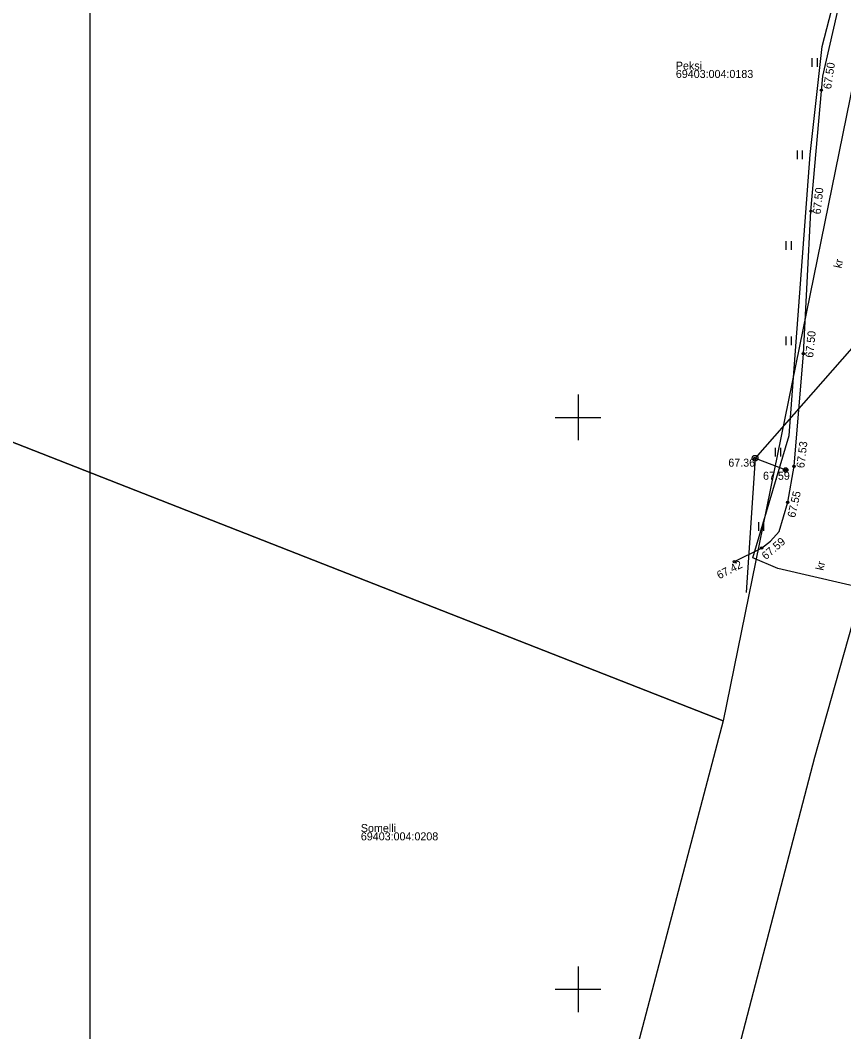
# Model space of a CAD drawing. Extents: x 640621 to 641233, y 6453565 to 6454578.
# Drawn here: x 640851.2 to 640923.2, y 6454096.3 to 6454184.7 of the extents above; entities that cross this region are included whole.
import ezdxf

# ---------------------------------------------------------------- set-up
doc = ezdxf.new("R2010")
doc.units = 0
for name, color, linetype in [('HALJASTUS', 7, 'Continuous'), ('KORGUS-EH2000', 7, 'Continuous'), ('MOOTPIIR', 7, 'Continuous'), ('MPOHULIIN', 7, 'Continuous'), ('PIIR', 7, 'Continuous'), ('POST', 7, 'Continuous'), ('TEE', 7, 'Continuous'), ('VORK', 7, 'Continuous'), ('VORMISTUS', 7, 'Continuous')]:
    doc.layers.add(name, color=color, linetype=linetype)

msp = doc.modelspace()

# ---------------------------------------------------------------- linework, layer by layer
at = {"layer": 'HALJASTUS'}
for p, q in [((640920.443, 6454181.403), (640920.443, 6454180.642)), ((640920.898, 6454181.403), (640920.898, 6454180.642)), ((640919.152, 6454173.326), (640919.152, 6454172.565)), ((640919.607, 6454173.326), (640919.607, 6454172.565)), ((640918.173, 6454165.405), (640918.173, 6454164.644)), ((640918.628, 6454165.405), (640918.628, 6454164.644)), ((640918.173, 6454157.084), (640918.173, 6454156.323)), ((640918.628, 6454157.084), (640918.628, 6454156.323)), ((640917.239, 6454147.338), (640917.239, 6454146.577)), ((640917.694, 6454147.338), (640917.694, 6454146.577)), ((640915.77, 6454140.841), (640915.77, 6454140.08)), ((640916.225, 6454140.841), (640916.225, 6454140.08))]:
    msp.add_line(p, q, dxfattribs=at)
at = {"layer": 'KORGUS-EH2000'}
for centre in [(640921.268, 6454178.613), (640920.369, 6454168.033), (640919.71, 6454155.567), (640915.481, 6454146.429), (640918.894, 6454145.733), (640918.158, 6454145.401), (640918.34, 6454142.581), (640916.047, 6454138.568), (640913.667, 6454137.394)]:
    msp.add_circle(centre, 0.1, dxfattribs=at)
at = {"layer": 'MOOTPIIR'}
msp.add_lwpolyline([(640915.282, 6454137.722), (640918.458, 6454148.415), (640920.3, 6454172.995), (640921.333, 6454182.428), (640924.397, 6454194.267), (640932.233, 6454213.999), (640940.426, 6454231.138), (640947.004, 6454279.17), (640954.597, 6454278.131), (640960.459, 6454268.196), (640967.907, 6454259.387), (641001.802, 6454231.777), (641009.845, 6454222.305), (641027.772, 6454194.606), (641035.101, 6454137.402), (641027.847, 6454109.59), (640971.486, 6454124.29), (640917.481, 6454136.801)], close=True, dxfattribs=at)
at = {"layer": 'MPOHULIIN'}
msp.add_lwpolyline([(640937.676, 6454171.676), (640915.481, 6454146.429), (640914.69, 6454134.687)], dxfattribs=at)
at = {"layer": 'PIIR'}
for points in [[(640912.7, 6454123.46), (640818.05, 6454160.57), (640868.24, 6454258.62), (640931.7, 6454216.77)], [(640899.31, 6454072.72), (640847.52, 6453973.11), (640838.07, 6453966.9), (640824.64, 6453967.44), (640748.13, 6453997.72), (640748.91, 6454010.98), (640764.1, 6454039.65), (640738.06, 6454056.85), (640763.97, 6454098.44), (640782.03, 6454088.52), (640818.05, 6454160.57), (640912.7, 6454123.46)], [(641054.81, 6454066.5), (640932.34, 6453978.59), (640886.76, 6453955.68), (640871.5, 6453970.96), (640867.9, 6453990.29), (640909.09, 6454075.85), (640920.69, 6454120.3), (640925.47, 6454137.1), (640951.86, 6454130.79), (641025.33, 6454109.43), (641104.12, 6454094.56)]]:
    msp.add_lwpolyline(points, close=True, dxfattribs=at)
at = {"layer": 'POST'}
msp.add_line((640915.481, 6454146.429), (640918.158, 6454145.401), dxfattribs=at)
for centre, radius in [((640915.481, 6454146.429), 0.25), ((640918.158, 6454145.401), 0.2)]:
    msp.add_circle(centre, radius, dxfattribs=at)
at = {"layer": 'TEE'}
msp.add_lwpolyline([(640913.667, 6454137.394), (640916.047, 6454138.568), (640916.84, 6454139.178), (640917.589, 6454140.037), (640918.34, 6454142.581), (640918.894, 6454145.733), (640919.71, 6454155.567), (640920.369, 6454168.033), (640921.411, 6454179.826), (640922.932, 6454186.448), (640924.298, 6454191.61), (640929.239, 6454204.279), (640934.93, 6454215.917), (640940.433, 6454228.519), (640943.834, 6454239.12), (640946.062, 6454248.04), (640946.871, 6454253.061), (640947.764, 6454259.267), (640948.074, 6454263.754), (640948.4, 6454270.647), (640948.415, 6454280.703)], dxfattribs=at)
at = {"layer": 'VORK'}
for p, q in [((640900, 6454152), (640900, 6454148)), ((640898, 6454150), (640902, 6454150)), ((640900, 6454102), (640900, 6454098)), ((640898, 6454100), (640902, 6454100))]:
    msp.add_line(p, q, dxfattribs=at)
at = {"layer": 'VORMISTUS'}
msp.add_lwpolyline([(641141.84, 6454319.333), (641141.84, 6454028.333), (640857.34, 6454028.333), (640857.34, 6454319.333)], close=True, dxfattribs=at)

# ---------------------------------------------------------------- texts
at = {"layer": 'KORGUS-EH2000'}
for s, rotation, p in [('67.50', 81.31365, (640922.12, 6454178.663)), ('67.50', 83.93155, (640921.211, 6454167.734)), ('67.50', 84.21099, (640920.551, 6454155.197)), ('67.53', 82.98814, (640919.774, 6454145.536)), ('67.55', 77.10125, (640918.972, 6454141.189)), ('67.59', 40.76864, (640916.423, 6454137.507)), ('67.42', 26.97044, (640912.352, 6454135.837))]:
    msp.add_text(s, height=0.7, rotation=rotation, dxfattribs=at).set_placement(p)
for s, p in [('67.36', (640913.14, 6454145.693)), ('67.59', (640916.173, 6454144.546))]:
    msp.add_text(s, height=0.7, dxfattribs=at).set_placement(p)
at = {"layer": 'PIIR'}
for s, p in [('Peksi', (640908.551, 6454180.403)), ('69403:004:0183', (640908.551, 6454179.681)), ('Somelli', (640881.005, 6454113.739)), ('69403:004:0208', (640881.005, 6454113.017))]:
    msp.add_text(s, height=0.7, dxfattribs=at).set_placement(p)
at = {"layer": 'TEE'}
for p in [(640923.03, 6454162.998), (640921.451, 6454136.576)]:
    msp.add_text('kr', height=0.7, rotation=78.19294, dxfattribs=at).set_placement(p)

doc.saveas('drawing.dxf')
